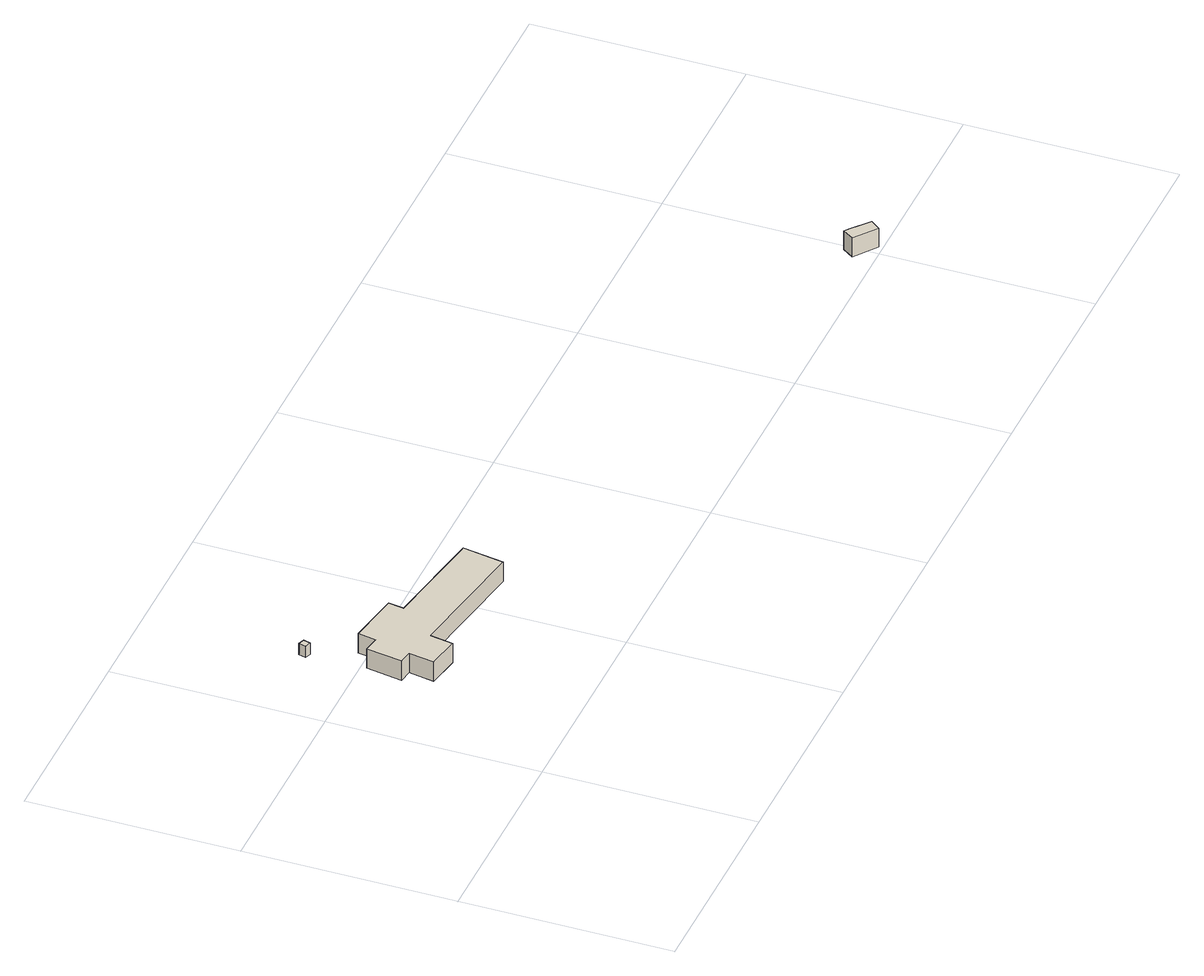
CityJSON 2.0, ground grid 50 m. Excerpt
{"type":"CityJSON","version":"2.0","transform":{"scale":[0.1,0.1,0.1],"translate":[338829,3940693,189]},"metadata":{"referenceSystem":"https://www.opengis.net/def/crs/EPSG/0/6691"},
"CityObjects":{
"building1":{"type":"Building","attributes":{"BuildingIDAttribute.prefecture":"14","BuildingIDAttribute.city":"14151","BuildingDetailAttribute.surveyYear":2015},"geometry":[{"type":"Solid","lod":"1","boundaries":[[[[0,1,2,3]],[[2,4,5,3]],[[1,6,4,2]],[[0,7,6,1]],[[3,5,7,0]],[[4,6,7,5]]]]}]},
"building2":{"type":"Building","attributes":{"usage":"451","measuredHeight":6.4,"storeysAboveGround":1,"BuildingIDAttribute.prefecture":"14","BuildingIDAttribute.city":"14151","BuildingDetailAttribute.totalFloorArea":455.57,"BuildingDetailAttribute.buildingFootprintArea":455.57,"BuildingDetailAttribute.buildingStructureType":"601","BuildingDetailAttribute.buildingStructureOrgType":"1","BuildingDetailAttribute.orgUsage":"200","BuildingDetailAttribute.surveyYear":2015},"geometry":[{"type":"Solid","lod":"1","boundaries":[[[[8,9,10,11,12,13,14,15,16,17,18,19]],[[18,20,21,19]],[[17,22,20,18]],[[16,23,22,17]],[[15,24,23,16]],[[14,25,24,15]],[[13,26,25,14]],[[12,27,26,13]],[[11,28,27,12]],[[10,29,28,11]],[[9,30,29,10]],[[8,31,30,9]],[[19,21,31,8]],[[20,22,23,24,25,26,27,28,29,30,31,21]]]]}]},
"building3":{"type":"Building","attributes":{"measuredHeight":7.4,"BuildingIDAttribute.prefecture":"14","BuildingIDAttribute.city":"14151","BuildingDetailAttribute.surveyYear":2015,"BuildingLandSlideRiskAttribute.description":"1","BuildingLandSlideRiskAttribute.areaType":"1"},"geometry":[{"type":"Solid","lod":"1","boundaries":[[[[32,33,34,35,36]],[[35,37,38,36]],[[34,39,37,35]],[[33,40,39,34]],[[32,41,40,33]],[[36,38,41,32]],[[37,39,40,41,38]]]]}]}
},
"vertices":[
[7,547,161],[12,565,161],[27,560,161],[22,543,161],[27,560,191],[22,543,191],[12,565,191],[7,547,191],
[122,304,154],[113,250,154],[36,263,154],[46,324,154],[14,329,154],[28,415,154],[65,409,154],[72,452,154],[199,431,154],[193,394,154],[442,353,154],[425,254,154],[442,353,206],[425,254,206],[193,394,206],[199,431,206],[72,452,206],[65,409,206],[28,415,206],[14,329,206],[46,324,206],[36,263,206],[113,250,206],[122,304,206],
[1971,50,6],[1989,77,6],[2000,69,6],[2043,33,6],[2025,10,6],[2043,33,56],[2025,10,56],[2000,69,56],[1989,77,56],[1971,50,56]
]}
